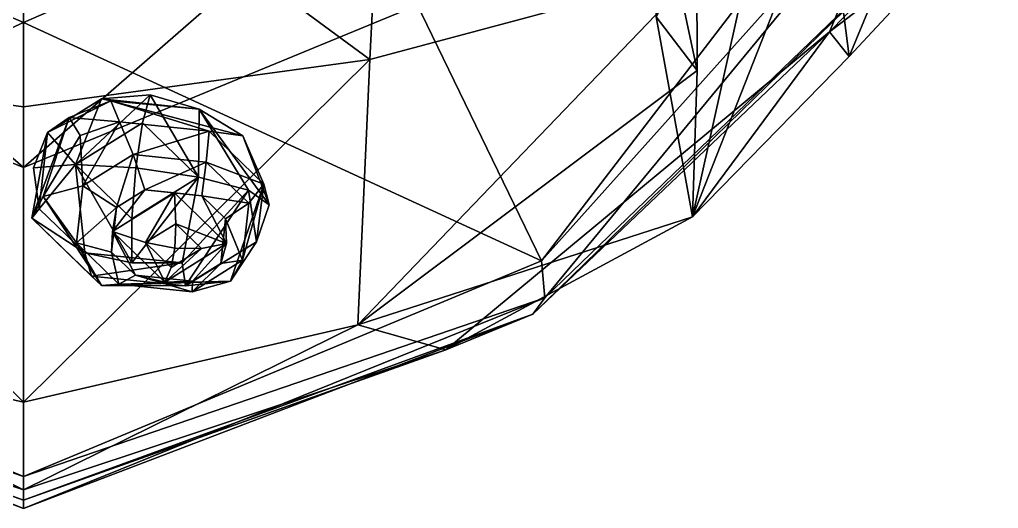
# Model space of a CAD drawing. Extents: x -1.1 to 1.1, y -4.3 to 7.3.
# Drawn here: x -0.0006 to 0.1485, y -4.2505 to -4.176 of the extents above; entities that cross this region are included whole.
import ezdxf

# ---------------------------------------------------------------- set-up
doc = ezdxf.new("R2010")
doc.units = 0
doc.layers.add('T_REX$LWO', color=1, linetype='CONTINUOUS')

msp = doc.modelspace()

# ---------------------------------------------------------------- linework, layer by layer
at = {"layer": 'T_REX$LWO'}
for points in [[(0.12277, -4.17786, 3.58206), (0.14853, -4.1162, 3.57015), (0.14549, -4.16046, 3.62813)], [(0.14853, -4.1162, 3.57015), (0.12277, -4.17786, 3.58206), (0.14493, -4.15519, 3.51224)], [(0.0789, -4.21279, 3.38019), (0.05062, -4.15439, 3.38112), (0.14349, -4.12851, 3.35491)], [(0.0789, -4.21279, 3.38019), (0.14349, -4.12851, 3.35491), (0.14474, -4.13927, 3.40874)], [(0.1223, -4.15426, 3.69516), (0.12577, -4.18166, 3.63944), (0.14694, -4.13069, 3.66774)], [(0.14694, -4.13069, 3.66774), (0.12577, -4.18166, 3.63944), (0.14549, -4.16046, 3.62813)], [(0.11808, -4.13341, 3.66339), (0.09637, -4.17558, 3.68213), (0.1019, -4.20609, 3.6525)], [(0.1223, -4.15426, 3.69516), (0.11808, -4.13341, 3.66339), (0.1019, -4.20609, 3.6525)], [(0, -4.14323, 3.75665), (-0.05505, -4.13713, 3.75054), (-0.05276, -4.18209, 3.70897)], [(0.05505, -4.13713, 3.75054), (0, -4.14323, 3.75665), (0.05276, -4.18209, 3.70897)], [(0.05505, -4.13713, 3.75054), (0.05276, -4.18209, 3.70897), (0.10257, -4.16871, 3.70103)], [(0.14474, -4.13927, 3.40874), (0.07941, -4.21845, 3.43515), (0.0789, -4.21279, 3.38019)], [(0.07941, -4.21845, 3.43515), (0.14474, -4.13927, 3.40874), (0.14493, -4.15519, 3.51224)], [(0, -4.18931, 3.71681), (0, -4.14323, 3.75665), (-0.05276, -4.18209, 3.70897)], [(0, -4.14323, 3.75665), (0, -4.18931, 3.71681), (0.05276, -4.18209, 3.70897)], [(0.10265, -4.18378, 3.68204), (0.0962, -4.15355, 3.69997), (0.10257, -4.16871, 3.70103)], [(0.0962, -4.15355, 3.69997), (0.10265, -4.18378, 3.68204), (0.09637, -4.17558, 3.68213)], [(-0.08698, -4.16263, 3.40353), (0, -4.19858, 3.42031), (-0.05062, -4.15439, 3.38112)], [(-0.05062, -4.15439, 3.38112), (0, -4.17644, 3.39886), (-0.0789, -4.21279, 3.38019)], [(0, -4.19858, 3.42031), (0, -4.17644, 3.39886), (-0.05062, -4.15439, 3.38112)], [(0, -4.17644, 3.39886), (0.05062, -4.15439, 3.38112), (0.0789, -4.21279, 3.38019)], [(0, -4.19858, 3.42031), (0.08698, -4.16263, 3.40353), (0.05062, -4.15439, 3.38112)], [(0, -4.17644, 3.39886), (0, -4.19858, 3.42031), (0.05062, -4.15439, 3.38112)], [(0.07761, -4.2209, 3.52499), (0.14493, -4.15519, 3.51224), (0.12277, -4.17786, 3.58206)], [(0.14493, -4.15519, 3.51224), (0.07761, -4.2209, 3.52499), (0.07941, -4.21845, 3.43515)], [(0.12577, -4.18166, 3.63944), (0.1223, -4.15426, 3.69516), (0.1019, -4.20609, 3.6525)], [(0, -4.15606, 3.46582), (0, -4.19858, 3.42031), (-0.08698, -4.16263, 3.40353)], [(0, -4.19858, 3.42031), (0, -4.15606, 3.46582), (0.08698, -4.16263, 3.40353)], [(0.14549, -4.16046, 3.62813), (0.12577, -4.18166, 3.63944), (0.12277, -4.17786, 3.58206)], [(0.10265, -4.18378, 3.68204), (0.10257, -4.16871, 3.70103), (0.05092, -4.22257, 3.65558)], [(0.10257, -4.16871, 3.70103), (0.05276, -4.18209, 3.70897), (0.05092, -4.22257, 3.65558)], [(0.09637, -4.17558, 3.68213), (0.10265, -4.18378, 3.68204), (0.1019, -4.20609, 3.6525)], [(0, -4.17644, 3.39886), (0, -4.24569, 3.3931), (-0.0789, -4.21279, 3.38019)], [(0, -4.24569, 3.3931), (0, -4.17644, 3.39886), (0.0789, -4.21279, 3.38019)], [(0.06431, -4.22634, 3.58827), (0.12277, -4.17786, 3.58206), (0.1019, -4.20609, 3.6525)], [(0.12277, -4.17786, 3.58206), (0.06431, -4.22634, 3.58827), (0.07761, -4.2209, 3.52499)], [(0.12577, -4.18166, 3.63944), (0.1019, -4.20609, 3.6525), (0.12277, -4.17786, 3.58206)], [(-0.05092, -4.22257, 3.65558), (0, -4.23433, 3.65708), (-0.05276, -4.18209, 3.70897)], [(0, -4.18931, 3.71681), (-0.05276, -4.18209, 3.70897), (0, -4.23433, 3.65708)], [(0, -4.23433, 3.65708), (0.05092, -4.22257, 3.65558), (0.05276, -4.18209, 3.70897)], [(0.05276, -4.18209, 3.70897), (0, -4.18931, 3.71681), (0, -4.23433, 3.65708)], [(0.05092, -4.22257, 3.65558), (0.1019, -4.20609, 3.6525), (0.10265, -4.18378, 3.68204)], [(0.0079, -4.19809, 3.41999), (0.01809, -4.19174, 3.41987), (0.01928, -4.18751, 3.40566)], [(0.0079, -4.19809, 3.41999), (0.01928, -4.18751, 3.40566), (0.01188, -4.18809, 3.40203)], [(0.01188, -4.18809, 3.40203), (0.01928, -4.18751, 3.40566), (0.02674, -4.18965, 3.40238)], [(0.01809, -4.19174, 3.41987), (0.02667, -4.20005, 3.42042), (0.01928, -4.18751, 3.40566)], [(0.02667, -4.20005, 3.42042), (0.02674, -4.18965, 3.40238), (0.01928, -4.18751, 3.40566)], [(0.0079, -4.19809, 3.41999), (0.01188, -4.18809, 3.40203), (0.00365, -4.19323, 3.40214)], [(0.01188, -4.18809, 3.40203), (0.01327, -4.18838, 3.38038), (0.00365, -4.19323, 3.40214)], [(0.01327, -4.18838, 3.38038), (0.00696, -4.19096, 3.37845), (0.00365, -4.19323, 3.40214)], [(0.00696, -4.19096, 3.37845), (0.01327, -4.18838, 3.38038), (0.0146, -4.19158, 3.35457)], [(0.01327, -4.18838, 3.38038), (0.01188, -4.18809, 3.40203), (0.02674, -4.18965, 3.40238)], [(0.01327, -4.18838, 3.38038), (0.03338, -4.19372, 3.37906), (0.02825, -4.19301, 3.35489)], [(0.0146, -4.19158, 3.35457), (0.01327, -4.18838, 3.38038), (0.02825, -4.19301, 3.35489)], [(0.01327, -4.18838, 3.38038), (0.02674, -4.18965, 3.40238), (0.03338, -4.19372, 3.37906)], [(0.00124, -4.2063, 3.38103), (0.00365, -4.19323, 3.40214), (0.00696, -4.19096, 3.37845)], [(0.00296, -4.20298, 3.35492), (0.00124, -4.2063, 3.38103), (0.00696, -4.19096, 3.37845)], [(0.00696, -4.19096, 3.37845), (0.00861, -4.19367, 3.35457), (0.00296, -4.20298, 3.35492)], [(0.0146, -4.19158, 3.35457), (0.00861, -4.19367, 3.35457), (0.00696, -4.19096, 3.37845)], [(0.02667, -4.20005, 3.42042), (0.03425, -4.20201, 3.40664), (0.02674, -4.18965, 3.40238)], [(0.03338, -4.19372, 3.37906), (0.02674, -4.18965, 3.40238), (0.03739, -4.20427, 3.38352)], [(0.02674, -4.18965, 3.40238), (0.03425, -4.20201, 3.40664), (0.03739, -4.20427, 3.38352)], [(0.0079, -4.19809, 3.41999), (0.01708, -4.19863, 3.42484), (0.01809, -4.19174, 3.41987)], [(0.0146, -4.19158, 3.35457), (0.009, -4.20137, 3.32897), (0.00861, -4.19367, 3.35457)], [(0.0146, -4.19158, 3.35457), (0.01669, -4.19657, 3.32887), (0.009, -4.20137, 3.32897)], [(0.01669, -4.19657, 3.32887), (0.0146, -4.19158, 3.35457), (0.02825, -4.19301, 3.35489)], [(0.01809, -4.19174, 3.41987), (0.01708, -4.19863, 3.42484), (0.02667, -4.20005, 3.42042)], [(0.00124, -4.2063, 3.38103), (0.00238, -4.20485, 3.40268), (0.00365, -4.19323, 3.40214)], [(0.00365, -4.19323, 3.40214), (0.00238, -4.20485, 3.40268), (0.00152, -4.19859, 3.40588)], [(0.00152, -4.19859, 3.40588), (0.0079, -4.19809, 3.41999), (0.00365, -4.19323, 3.40214)], [(0.00861, -4.19367, 3.35457), (0.009, -4.20137, 3.32897), (0.00296, -4.20298, 3.35492)], [(0.02781, -4.19774, 3.32913), (0.01669, -4.19657, 3.32887), (0.02825, -4.19301, 3.35489)], [(0.02781, -4.19774, 3.32913), (0.02825, -4.19301, 3.35489), (0.0366, -4.2011, 3.35543)], [(0.02825, -4.19301, 3.35489), (0.03338, -4.19372, 3.37906), (0.0366, -4.2011, 3.35543)], [(0.0366, -4.2011, 3.35543), (0.03338, -4.19372, 3.37906), (0.03739, -4.20427, 3.38352)], [(0.009, -4.20137, 3.32897), (0.01669, -4.19657, 3.32887), (0.01415, -4.20467, 3.30753)], [(0.01669, -4.19657, 3.32887), (0.01847, -4.20198, 3.30747), (0.01415, -4.20467, 3.30753)], [(0.01847, -4.20198, 3.30747), (0.01669, -4.19657, 3.32887), (0.02781, -4.19774, 3.32913)], [(0.0079, -4.19809, 3.41999), (0.00152, -4.19859, 3.40588), (0.00238, -4.20485, 3.40268)], [(0.0079, -4.19809, 3.41999), (0.00238, -4.20485, 3.40268), (0.00932, -4.21157, 3.40313)], [(0.01648, -4.21309, 3.40685), (0.0079, -4.19809, 3.41999), (0.00932, -4.21157, 3.40313)], [(0.01648, -4.20639, 3.42053), (0.01708, -4.19863, 3.42484), (0.0079, -4.19809, 3.41999)], [(0.01648, -4.21309, 3.40685), (0.01648, -4.20639, 3.42053), (0.0079, -4.19809, 3.41999)], [(0.01847, -4.20198, 3.30747), (0.02781, -4.19774, 3.32913), (0.02714, -4.20289, 3.30767)], [(0.02714, -4.20289, 3.30767), (0.02781, -4.19774, 3.32913), (0.03429, -4.20401, 3.32955)], [(0.02781, -4.19774, 3.32913), (0.0366, -4.2011, 3.35543), (0.03429, -4.20401, 3.32955)], [(0.02667, -4.20005, 3.42042), (0.01708, -4.19863, 3.42484), (0.01648, -4.20639, 3.42053)], [(0.00805, -4.21007, 3.32938), (0.00296, -4.20298, 3.35492), (0.009, -4.20137, 3.32897)], [(0.00805, -4.21007, 3.32938), (0.009, -4.20137, 3.32897), (0.01415, -4.20467, 3.30753)], [(0.02667, -4.20005, 3.42042), (0.01648, -4.20639, 3.42053), (0.01648, -4.21309, 3.40685)], [(0.02667, -4.20005, 3.42042), (0.01648, -4.21309, 3.40685), (0.02418, -4.21312, 3.40347)], [(0.02667, -4.20005, 3.42042), (0.02418, -4.21312, 3.40347), (0.03425, -4.20201, 3.40664)], [(0.03334, -4.21271, 3.32996), (0.0366, -4.2011, 3.35543), (0.03152, -4.21587, 3.35606)], [(0.0366, -4.2011, 3.35543), (0.03546, -4.20988, 3.38182), (0.03152, -4.21587, 3.35606)], [(0.03334, -4.21271, 3.32996), (0.03429, -4.20401, 3.32955), (0.0366, -4.2011, 3.35543)], [(0.0366, -4.2011, 3.35543), (0.03739, -4.20427, 3.38352), (0.03546, -4.20988, 3.38182)], [(0.02299, -4.20245, 3.30405), (0.01356, -4.20833, 3.30417), (0.01847, -4.20198, 3.30747)], [(0.01356, -4.20833, 3.30417), (0.01415, -4.20467, 3.30753), (0.01847, -4.20198, 3.30747)], [(0.02299, -4.20245, 3.30405), (0.01857, -4.21002, 3.29032), (0.01356, -4.20833, 3.30417)], [(0.01847, -4.20198, 3.30747), (0.02714, -4.20289, 3.30767), (0.02299, -4.20245, 3.30405)], [(0.02299, -4.20245, 3.30405), (0.02321, -4.20713, 3.29026), (0.01857, -4.21002, 3.29032)], [(0.03093, -4.21015, 3.30457), (0.02321, -4.20713, 3.29026), (0.02299, -4.20245, 3.30405)], [(0.03093, -4.21015, 3.30457), (0.02299, -4.20245, 3.30405), (0.02714, -4.20289, 3.30767)], [(0.02418, -4.21312, 3.40347), (0.02464, -4.21662, 3.38195), (0.03425, -4.20201, 3.40664)], [(0.02464, -4.21662, 3.38195), (0.03546, -4.20988, 3.38182), (0.03425, -4.20201, 3.40664)], [(0.02714, -4.20289, 3.30767), (0.03429, -4.20401, 3.32955), (0.03078, -4.20641, 3.30791)], [(0.03093, -4.21015, 3.30457), (0.02714, -4.20289, 3.30767), (0.03078, -4.20641, 3.30791)], [(0.03546, -4.20988, 3.38182), (0.03739, -4.20427, 3.38352), (0.03425, -4.20201, 3.40664)], [(0.01187, -4.21653, 3.35574), (0.00124, -4.2063, 3.38103), (0.00296, -4.20298, 3.35492)], [(0.01187, -4.21653, 3.35574), (0.00296, -4.20298, 3.35492), (0.00805, -4.21007, 3.32938)], [(0.03078, -4.20641, 3.30791), (0.03429, -4.20401, 3.32955), (0.03334, -4.21271, 3.32996)], [(0.00238, -4.20485, 3.40268), (0.00124, -4.2063, 3.38103), (0.00932, -4.21157, 3.40313)], [(0.01341, -4.21145, 3.30784), (0.00805, -4.21007, 3.32938), (0.01415, -4.20467, 3.30753)], [(0.01341, -4.21145, 3.30784), (0.01415, -4.20467, 3.30753), (0.01356, -4.20833, 3.30417)], [(0.01035, -4.21513, 3.38162), (0.00932, -4.21157, 3.40313), (0.00124, -4.2063, 3.38103)], [(0.01187, -4.21653, 3.35574), (0.01035, -4.21513, 3.38162), (0.00124, -4.2063, 3.38103)], [(0.02321, -4.20713, 3.29026), (0.02304, -4.21087, 3.28574), (0.01857, -4.21002, 3.29032)], [(0.02711, -4.21091, 3.29051), (0.02304, -4.21087, 3.28574), (0.02321, -4.20713, 3.29026)], [(0.03093, -4.21015, 3.30457), (0.02711, -4.21091, 3.29051), (0.02321, -4.20713, 3.29026)], [(0.03078, -4.20641, 3.30791), (0.03004, -4.21319, 3.30822), (0.03093, -4.21015, 3.30457)], [(0.03078, -4.20641, 3.30791), (0.03334, -4.21271, 3.32996), (0.03004, -4.21319, 3.30822)], [(0.1019, -4.20609, 3.6525), (0.05092, -4.22257, 3.65558), (0.06431, -4.22634, 3.58827)], [(0.01356, -4.20833, 3.30417), (0.01705, -4.21498, 3.30808), (0.01341, -4.21145, 3.30784)], [(0.01356, -4.20833, 3.30417), (0.01857, -4.21002, 3.29032), (0.0215, -4.21603, 3.30469)], [(0.01356, -4.20833, 3.30417), (0.0215, -4.21603, 3.30469), (0.01705, -4.21498, 3.30808)], [(0.00805, -4.21007, 3.32938), (0.01453, -4.21634, 3.3298), (0.01187, -4.21653, 3.35574)], [(0.00805, -4.21007, 3.32938), (0.01341, -4.21145, 3.30784), (0.01453, -4.21634, 3.3298)], [(0.01857, -4.21002, 3.29032), (0.02304, -4.21087, 3.28574), (0.02248, -4.2138, 3.29057)], [(0.01857, -4.21002, 3.29032), (0.02248, -4.2138, 3.29057), (0.0215, -4.21603, 3.30469)], [(0.0215, -4.21603, 3.30469), (0.03093, -4.21015, 3.30457), (0.02572, -4.21588, 3.30828)], [(0.0215, -4.21603, 3.30469), (0.02711, -4.21091, 3.29051), (0.03093, -4.21015, 3.30457)], [(0.03546, -4.20988, 3.38182), (0.02464, -4.21662, 3.38195), (0.03152, -4.21587, 3.35606)], [(0.03093, -4.21015, 3.30457), (0.03004, -4.21319, 3.30822), (0.02572, -4.21588, 3.30828)], [(0.00932, -4.21157, 3.40313), (0.02418, -4.21312, 3.40347), (0.01648, -4.21309, 3.40685)], [(0.00932, -4.21157, 3.40313), (0.01035, -4.21513, 3.38162), (0.02418, -4.21312, 3.40347)], [(0.01341, -4.21145, 3.30784), (0.01705, -4.21498, 3.30808), (0.01453, -4.21634, 3.3298)], [(0.0215, -4.21603, 3.30469), (0.02248, -4.2138, 3.29057), (0.02711, -4.21091, 3.29051)], [(0.02248, -4.2138, 3.29057), (0.02304, -4.21087, 3.28574), (0.02711, -4.21091, 3.29051)], [(-0.0789, -4.21279, 3.38019), (0, -4.24569, 3.3931), (-0.07941, -4.21845, 3.43515)], [(0, -4.24569, 3.3931), (0.0789, -4.21279, 3.38019), (0.07941, -4.21845, 3.43515)], [(0.01035, -4.21513, 3.38162), (0.02464, -4.21662, 3.38195), (0.02418, -4.21312, 3.40347)], [(0.03004, -4.21319, 3.30822), (0.03334, -4.21271, 3.32996), (0.02566, -4.2175, 3.33005)], [(0.02566, -4.2175, 3.33005), (0.03334, -4.21271, 3.32996), (0.03152, -4.21587, 3.35606)], [(0.03004, -4.21319, 3.30822), (0.02566, -4.2175, 3.33005), (0.02572, -4.21588, 3.30828)], [(0.01035, -4.21513, 3.38162), (0.01187, -4.21653, 3.35574), (0.02464, -4.21662, 3.38195)], [(0.02464, -4.21662, 3.38195), (0.01187, -4.21653, 3.35574), (0.03152, -4.21587, 3.35606)], [(0.01187, -4.21653, 3.35574), (0.01453, -4.21634, 3.3298), (0.03152, -4.21587, 3.35606)], [(0.02566, -4.2175, 3.33005), (0.01453, -4.21634, 3.3298), (0.01705, -4.21498, 3.30808)], [(0.01453, -4.21634, 3.3298), (0.02566, -4.2175, 3.33005), (0.03152, -4.21587, 3.35606)], [(0.02572, -4.21588, 3.30828), (0.01705, -4.21498, 3.30808), (0.0215, -4.21603, 3.30469)], [(0.02572, -4.21588, 3.30828), (0.02566, -4.2175, 3.33005), (0.01705, -4.21498, 3.30808)], [(-0.07941, -4.21845, 3.43515), (0, -4.25054, 3.44474), (-0.07761, -4.2209, 3.52499)], [(0, -4.25054, 3.44474), (-0.07941, -4.21845, 3.43515), (0, -4.24569, 3.3931)], [(0, -4.25054, 3.44474), (0.07941, -4.21845, 3.43515), (0.07761, -4.2209, 3.52499)], [(0.07941, -4.21845, 3.43515), (0, -4.25054, 3.44474), (0, -4.24569, 3.3931)], [(-0.07761, -4.2209, 3.52499), (0, -4.24929, 3.52921), (-0.06431, -4.22634, 3.58827)], [(0, -4.24929, 3.52921), (-0.07761, -4.2209, 3.52499), (0, -4.25054, 3.44474)], [(0, -4.24929, 3.52921), (0.07761, -4.2209, 3.52499), (0.06431, -4.22634, 3.58827)], [(0.07761, -4.2209, 3.52499), (0, -4.24929, 3.52921), (0, -4.25054, 3.44474)], [(-0.06431, -4.22634, 3.58827), (0, -4.2477, 3.59), (-0.05092, -4.22257, 3.65558)], [(0, -4.23433, 3.65708), (-0.05092, -4.22257, 3.65558), (0, -4.2477, 3.59)], [(0.05092, -4.22257, 3.65558), (0, -4.23433, 3.65708), (0, -4.2477, 3.59)], [(0, -4.2477, 3.59), (0.06431, -4.22634, 3.58827), (0.05092, -4.22257, 3.65558)], [(0, -4.2477, 3.59), (-0.06431, -4.22634, 3.58827), (0, -4.24929, 3.52921)], [(0.06431, -4.22634, 3.58827), (0, -4.2477, 3.59), (0, -4.24929, 3.52921)]]:
    msp.add_3dface(points, dxfattribs=at)

doc.saveas('drawing.dxf')
